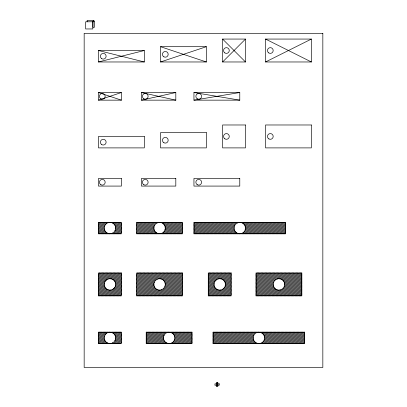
<?xml version="1.0" encoding="UTF-8"?>
<svg xmlns="http://www.w3.org/2000/svg" width="407" height="407" viewBox="0 0 407 407"><rect width="100%" height="100%" fill="white"/><g stroke="black" fill="none" stroke-linecap="round" stroke-linejoin="round"><path stroke-width="0.61" d="M222.593 61.971L245.507 39.062L222.593 39.062L222.593 61.971L245.507 61.971L245.507 39.062M98.484 223.016L99.14 222.359M98.484 224.364L100.488 222.359M98.484 225.717L101.842 222.359M98.484 227.065L103.19 222.359M98.484 228.413L104.538 222.359M98.484 229.767L105.891 222.359M98.484 231.115L107.239 222.359M98.484 232.463L104.431 226.516M98.484 233.816L121.398 233.816L121.398 222.359L98.484 222.359L98.484 233.816L104.212 228.088M99.837 233.816L104.345 229.304M101.185 233.816L104.67 230.331M112.184 222.817L112.642 222.359M102.533 233.816L105.138 231.212M113.065 223.285L113.991 222.359M103.887 233.816L105.728 231.97M113.823 223.875L115.339 222.359M105.235 233.816L106.436 232.616M114.469 224.583L116.692 222.359M106.583 233.816L107.255 233.145M114.998 225.402L118.04 222.359M107.936 233.816L108.206 233.547M115.4 226.353L119.393 222.359M115.634 227.467L120.742 222.359M115.619 228.831L121.398 223.056M111.986 233.816L112.688 233.114M114.967 230.835L121.398 224.405M113.334 233.816L121.398 225.753M114.688 233.816L121.398 227.106M116.036 233.816L121.398 228.454M117.384 233.816L121.398 229.802M118.737 233.816L121.398 231.156M120.085 233.816L121.398 232.504M136.671 223.016L137.327 222.359M136.671 224.364L138.675 222.359M136.671 225.717L140.028 222.359M136.671 227.065L141.377 222.359M136.671 228.413L142.73 222.359M136.671 229.767L144.078 222.359M136.671 231.115L145.426 222.359M136.671 232.463L146.779 222.359M136.671 233.816L182.499 233.816L182.499 222.359L136.671 222.359L136.671 233.816L148.128 222.359M138.024 233.816L149.476 222.359M98.484 274.267L99.796 272.96M139.372 233.816L150.829 222.359M98.484 275.62L101.145 272.96M140.72 233.816L152.177 222.359M98.484 276.969L102.493 272.96M142.074 233.816L153.531 222.359M98.484 278.317L103.846 272.96M143.422 233.816L154.879 222.359M98.484 279.67L105.194 272.96M144.775 233.816L156.227 222.359M98.484 281.018L106.548 272.96M146.123 233.816L154.512 225.427M156.924 223.016L157.58 222.359M98.484 282.366L107.896 272.96M147.471 233.816L153.897 227.391M98.484 283.72L109.244 272.96M148.825 233.816L153.892 228.744M98.484 285.068L110.597 272.96M150.173 233.816L154.136 229.853M161.35 222.639L161.63 222.359M98.484 286.421L111.945 272.96M151.521 233.816L154.538 230.8M162.296 223.041L162.978 222.359M98.484 287.769L113.299 272.96M152.874 233.816L155.072 231.619M163.115 223.575L164.331 222.359M98.484 289.118L104.324 283.277M108.806 278.8L114.647 272.96M154.222 233.816L155.723 232.316M163.812 224.226L165.68 222.359M98.484 290.471L104.223 284.732M110.261 278.693L115.995 272.96M155.576 233.816L156.486 232.906M164.403 224.99L167.028 222.359M98.484 291.819L104.406 285.897M111.421 278.881L117.348 272.96M156.924 233.816L157.372 233.369M164.866 225.875L168.381 222.359M98.484 293.172L104.772 286.884M112.408 279.243L118.696 272.96M165.186 226.903L169.729 222.359M98.484 294.52L105.271 287.734M113.258 279.746L120.045 272.96M165.313 228.129L171.082 222.359M98.484 295.869L121.398 295.869L121.398 272.96L98.484 272.96L98.484 295.869L105.891 288.466M113.991 280.362L121.398 272.96M165.079 229.711L172.431 222.359M99.837 295.869L106.624 289.082M114.611 281.095L121.398 274.308M162.327 233.816L173.779 222.359M101.185 295.869L107.473 289.581M115.11 281.944L121.398 275.656M163.675 233.816L175.132 222.359M102.533 295.869L108.46 289.947M115.476 282.931L121.398 277.009M165.023 233.816L176.48 222.359M103.887 295.869L109.62 290.135M115.659 284.096L121.398 278.357M166.377 233.816L177.834 222.359M105.235 295.869L111.075 290.028M115.557 285.551L121.398 279.711M167.725 233.816L179.182 222.359M106.583 295.869L121.398 281.059M169.073 233.816L180.53 222.359M107.936 295.869L121.398 282.407M170.426 233.816L181.883 222.359M109.285 295.869L121.398 283.76M171.774 233.816L182.499 223.092M110.638 295.869L121.398 285.109M173.128 233.816L182.499 224.445M111.986 295.869L121.398 286.457M174.476 233.816L182.499 225.793M113.334 295.869L121.398 287.81M175.824 233.816L182.499 227.147M114.688 295.869L121.398 289.158M136.671 274.267L137.983 272.96M177.177 233.816L182.499 228.495M116.036 295.869L121.398 290.512M136.671 275.62L139.331 272.96M178.525 233.816L182.499 229.843M117.384 295.869L121.398 291.86M136.671 276.969L140.685 272.96M179.874 233.816L182.499 231.196M118.737 295.869L121.398 293.208M136.671 278.317L142.033 272.96M181.227 233.816L182.499 232.545M120.085 295.869L121.398 294.561M136.671 279.67L143.381 272.96M193.951 223.016L194.607 222.359M136.671 281.018L144.734 272.96M193.951 224.364L195.96 222.359M136.671 282.366L146.082 272.96M193.951 225.717L197.309 222.359M136.671 283.72L147.436 272.96M193.951 227.065L198.657 222.359M136.671 285.068L148.784 272.96M193.951 228.413L200.01 222.359M136.671 286.421L150.132 272.96M193.951 229.767L201.358 222.359M136.671 287.769L151.485 272.96M193.951 231.115L202.711 222.359M136.671 289.118L152.834 272.96M193.951 232.463L204.06 222.359M136.671 290.471L154.182 272.96M193.951 233.816L285.602 233.816L285.602 222.359L193.951 222.359L193.951 233.816L205.408 222.359M136.671 291.819L155.535 272.96M195.304 233.816L206.761 222.359M136.671 293.172L156.883 272.96M196.652 233.816L208.109 222.359M136.671 294.52L158.237 272.96M98.484 332.804L99.14 332.148M198.006 233.816L209.457 222.359M136.671 295.869L182.499 295.869L182.499 272.96L136.671 272.96L136.671 295.869L159.585 272.96M98.484 334.152L100.488 332.148M199.354 233.816L210.811 222.359M138.024 295.869L160.933 272.96M98.484 335.505L101.842 332.148M200.702 233.816L212.159 222.359M98.484 336.854L103.19 332.148M139.372 295.869L162.286 272.96M202.055 233.816L213.512 222.359M140.72 295.869L154.238 282.351M157.524 279.07L163.634 272.96M98.484 338.202L104.538 332.148M203.403 233.816L214.86 222.359M142.074 295.869L153.866 284.076M159.249 278.693L164.983 272.96M98.484 339.555L105.891 332.148M204.757 233.816L216.209 222.359M143.422 295.869L153.932 285.358M160.531 278.764L166.336 272.96M98.484 340.903L107.239 332.148M206.105 233.816L217.562 222.359M98.484 342.256L104.431 336.309M144.775 295.869L154.222 286.421M161.594 279.049L167.684 272.96M207.453 233.816L218.91 222.359M146.123 295.869L154.655 287.337M162.505 279.487L169.037 272.96M98.484 343.605L121.398 343.605L121.398 332.148L98.484 332.148L98.484 343.605L104.212 337.876M208.806 233.816L220.263 222.359M147.471 295.869L155.22 288.125M163.293 280.052L170.385 272.96M99.837 343.605L104.345 339.097M210.154 233.816L221.612 222.359M148.825 295.869L155.896 288.797M163.965 280.728L171.734 272.96M101.185 343.605L104.67 340.12M112.184 332.605L112.642 332.148M211.503 233.816L222.96 222.359M150.173 295.869L156.69 289.357A5.729 5.729 0 0 0 165.313 284.412A5.729 5.729 0 0 0 156.72 279.451A5.729 5.729 0 0 0 156.72 289.377M164.525 281.517L173.087 272.96M102.533 343.605L105.138 341M113.065 333.074L113.991 332.148M212.856 233.816L224.313 222.359M151.521 295.869L157.606 289.789M164.957 282.433L174.435 272.96M103.887 343.605L105.728 341.758M113.823 333.664L115.339 332.148M214.204 233.816L225.661 222.359M152.874 295.869L158.674 290.069M165.242 283.506L175.788 272.96M105.235 343.605L106.436 342.404M114.469 334.371L116.692 332.148M215.557 233.816L227.009 222.359M106.583 343.605L107.255 342.933M114.998 335.19L118.04 332.148M154.222 295.869L159.966 290.13M165.298 284.793L177.137 272.96M216.906 233.816L228.363 222.359M155.576 295.869L161.711 289.733M164.901 286.543L178.485 272.96M107.936 343.605L108.206 343.335M115.4 336.141L119.393 332.148M218.254 233.816L229.711 222.359M156.924 295.869L179.838 272.96M115.634 337.255L120.742 332.148M219.607 233.816L231.064 222.359M158.272 295.869L181.186 272.96M115.619 338.619L121.398 332.845M220.955 233.816L232.412 222.359M111.986 343.605L112.688 342.903M114.967 340.623L121.398 334.193M159.625 295.869L182.499 272.995M222.303 233.816L233.76 222.359M160.974 295.869L182.499 274.349M113.334 343.605L121.398 335.541M223.657 233.816L235.114 222.359M162.327 295.869L182.499 275.697M114.688 343.605L121.398 336.894M225.005 233.816L236.462 222.359M163.675 295.869L182.499 277.05M116.036 343.605L121.398 338.242M226.358 233.816L234.661 225.509M237.2 222.975L237.81 222.359M117.384 343.605L121.398 339.596M165.023 295.869L182.499 278.398M227.706 233.816L234.086 227.437M166.377 295.869L182.499 279.746M118.737 343.605L121.398 340.944M229.055 233.816L234.091 228.78M167.725 295.869L182.499 281.1M120.085 343.605L121.398 342.292M230.408 233.816L234.34 229.884M241.575 222.649L241.865 222.359M169.073 295.869L182.499 282.448M231.756 233.816L234.747 230.825M242.516 223.056L243.213 222.359M170.426 295.869L182.499 283.796M233.109 233.816L235.282 231.639M243.33 223.591L244.561 222.359M171.774 295.869L182.499 285.149M234.457 233.816L235.938 232.336M244.027 224.247L245.914 222.359M173.128 295.869L182.499 286.497M235.806 233.816L236.701 232.921M244.612 225.01L247.263 222.359M174.476 295.869L182.499 287.851M237.159 233.816L237.591 233.384M245.07 225.9L248.616 222.359M175.824 295.869L182.499 289.199M245.39 226.933L249.964 222.359M177.177 295.869L182.499 290.547M245.507 228.169L251.312 222.359M178.525 295.869L182.499 291.9M245.253 229.772L252.666 222.359M179.874 295.869L182.499 293.249M242.557 233.816L254.014 222.359M181.227 295.869L182.499 294.602M243.91 233.816L255.362 222.359M146.22 332.804L146.876 332.148M245.258 233.816L256.715 222.359M146.22 334.152L148.224 332.148M246.606 233.816L258.063 222.359M146.22 335.505L149.573 332.148M247.96 233.816L259.417 222.359M208.272 274.267L209.585 272.96M146.22 336.854L150.926 332.148M249.308 233.816L260.765 222.359M208.272 275.62L210.933 272.96M146.22 338.202L152.274 332.148M250.661 233.816L262.113 222.359M208.272 276.969L212.286 272.96M146.22 339.555L153.622 332.148M252.009 233.816L263.466 222.359M208.272 278.317L213.634 272.96M146.22 340.903L154.975 332.148M253.358 233.816L264.815 222.359M208.272 279.67L214.982 272.96M146.22 342.256L156.324 332.148M254.711 233.816L266.163 222.359M208.272 281.018L216.336 272.96M146.22 343.605L192.043 343.605L192.043 332.148L146.22 332.148L146.22 343.605L157.677 332.148M256.059 233.816L267.516 222.359M208.272 282.366L217.684 272.96M147.568 343.605L159.025 332.148M257.407 233.816L268.864 222.359M208.272 283.72L219.037 272.96M148.921 343.605L160.373 332.148M258.76 233.816L270.217 222.359M208.272 285.068L220.385 272.96M150.269 343.605L161.727 332.148M260.109 233.816L271.566 222.359M208.272 286.421L221.734 272.96M151.618 343.605L163.075 332.148M261.462 233.816L272.914 222.359M208.272 287.769L223.087 272.96M152.971 343.605L164.428 332.148M262.81 233.816L274.267 222.359M208.272 289.118L214.118 283.277M218.595 278.8L224.435 272.96M154.319 343.605L165.776 332.148M264.158 233.816L275.615 222.359M208.272 290.471L214.011 284.732M220.05 278.693L225.783 272.96M155.667 343.605L164.057 335.215M166.468 332.804L167.124 332.148M265.512 233.816L276.969 222.359M208.272 291.819L214.199 285.897M221.215 278.881L227.137 272.96M157.021 343.605L163.446 337.179M266.86 233.816L278.317 222.359M208.272 293.172L214.56 286.884M222.197 279.243L228.485 272.96M158.369 343.605L163.441 338.532M268.208 233.816L279.665 222.359M208.272 294.52L215.059 287.734M223.046 279.746L229.838 272.96M159.722 343.605L163.68 339.642M170.899 332.427L171.174 332.148M269.561 233.816L281.018 222.359M208.272 295.869L231.186 295.869L231.186 272.96L208.272 272.96L208.272 295.869L215.679 288.466M223.779 280.362L231.186 272.96M161.07 343.605L164.087 340.588M171.846 332.829L172.527 332.148M270.909 233.816L282.366 222.359M209.625 295.869L216.412 289.082M224.399 281.095L231.186 274.308M162.418 343.605L164.621 341.407M172.66 333.364L173.875 332.148M272.263 233.816L283.715 222.359M210.974 295.869L217.262 289.581M224.898 281.944L231.186 275.656M163.772 343.605L165.267 342.104M173.362 334.015L175.229 332.148M273.611 233.816L285.068 222.359M212.322 295.869L218.249 289.947M225.264 282.931L231.186 277.009M165.12 343.605L166.031 342.694M173.947 334.778L176.577 332.148M274.959 233.816L285.602 223.173M213.675 295.869L219.409 290.135M225.447 284.096L231.186 278.357M166.473 343.605L166.916 343.157M174.415 335.663L177.925 332.148M276.312 233.816L285.602 224.522M215.023 295.869L220.864 290.028M225.346 285.551L231.186 279.711M174.735 336.691L179.278 332.148M277.66 233.816L285.602 225.875M216.376 295.869L231.186 281.059M174.857 337.917L180.627 332.148M279.014 233.816L285.602 227.223M217.725 295.869L231.186 282.407M174.623 339.499L181.98 332.148M280.362 233.816L285.602 228.576M219.073 295.869L231.186 283.76M171.871 343.605L183.328 332.148M281.71 233.816L285.602 229.924M220.426 295.869L231.186 285.109M173.219 343.605L184.676 332.148M283.063 233.816L285.602 231.273M221.774 295.869L231.186 286.457M174.572 343.605L186.03 332.148M284.412 233.816L285.602 232.626M223.122 295.869L231.186 287.81M175.921 343.605L187.378 332.148M224.476 295.869L231.186 289.158M177.274 343.605L188.726 332.148M225.824 295.869L231.186 290.512M178.622 343.605L190.079 332.148M227.177 295.869L231.186 291.86M179.97 343.605L191.427 332.148M228.525 295.869L231.186 293.208M181.324 343.605L192.043 332.885M229.874 295.869L231.186 294.561M182.672 343.605L192.043 334.233M184.02 343.605L192.043 335.582M185.373 343.605L192.043 336.935M256.008 274.267L257.321 272.96M186.721 343.605L192.043 338.283M256.008 275.62L258.669 272.96M188.075 343.605L192.043 339.631M189.423 343.605L192.043 340.985M256.008 276.969L260.017 272.96M190.771 343.605L192.043 342.333M256.008 278.317L261.37 272.96M256.008 279.67L262.719 272.96M256.008 281.018L264.067 272.96M256.008 282.366L265.42 272.96M256.008 283.72L266.768 272.96M256.008 285.068L268.121 272.96M256.008 286.421L269.47 272.96M256.008 287.769L270.818 272.96M256.008 289.118L272.171 272.96M213.049 332.804L213.7 332.148M256.008 290.471L273.519 272.96M213.049 334.152L215.054 332.148M256.008 291.819L274.867 272.96M213.049 335.505L216.402 332.148M256.008 293.172L276.221 272.96M213.049 336.854L217.75 332.148M256.008 294.52L277.569 272.96M213.049 338.202L219.103 332.148M256.008 295.869L301.831 295.869L301.831 272.96L256.008 272.96L256.008 295.869L278.922 272.96M213.049 339.555L220.452 332.148M257.356 295.869L280.27 272.96M213.049 340.903L221.805 332.148M258.71 295.869L281.619 272.96M213.049 342.256L223.153 332.148M260.058 295.869L273.575 282.351M276.857 279.07L282.972 272.96M213.049 343.605L304.695 343.605L304.695 332.148L213.049 332.148L213.049 343.605L224.501 332.148M261.406 295.869L273.204 284.076M278.581 278.693L284.32 272.96M214.397 343.605L225.854 332.148M262.759 295.869L273.27 285.358M279.863 278.764L285.673 272.96M215.746 343.605L227.203 332.148M264.107 295.869L273.555 286.421M280.927 279.049L287.021 272.96M217.099 343.605L228.556 332.148M265.461 295.869L273.992 287.337M281.842 279.487L288.37 272.96M218.447 343.605L229.904 332.148M266.809 295.869L274.557 288.125M282.631 280.052L289.723 272.96M219.795 343.605L231.252 332.148M268.157 295.869L275.234 288.797M283.303 280.728L291.071 272.96M221.149 343.605L232.606 332.148M269.51 295.869L276.022 289.357M283.862 281.517L292.419 272.96M222.497 343.605L233.954 332.148M270.858 295.869L276.938 289.789M284.295 282.433L293.773 272.96M223.85 343.605L235.302 332.148M272.212 295.869L278.012 290.069M284.574 283.506L295.121 272.96M225.198 343.605L236.655 332.148M273.56 295.869L279.299 290.13M284.635 284.793L296.474 272.96M226.546 343.605L238.003 332.148M274.908 295.869L281.049 289.733M284.239 286.543L297.822 272.96M227.9 343.605L239.357 332.148M276.261 295.869L299.17 272.96M229.248 343.605L240.705 332.148M277.61 295.869L300.524 272.96M230.596 343.605L242.053 332.148M278.958 295.869L301.831 272.995M231.949 343.605L243.406 332.148M280.311 295.869L301.831 274.349M233.297 343.605L244.755 332.148M281.659 295.869L301.831 275.697M234.651 343.605L246.103 332.148M283.013 295.869L301.831 277.05M235.999 343.605L247.456 332.148M284.361 295.869L301.831 278.398M237.347 343.605L248.804 332.148M285.709 295.869L301.831 279.746M238.7 343.605L250.157 332.148M287.062 295.869L301.831 281.1M240.049 343.605L251.506 332.148M288.41 295.869L301.831 282.448M241.402 343.605L252.854 332.148M289.759 295.869L301.831 283.796M242.75 343.605L254.207 332.148M291.112 295.869L301.831 285.149M244.098 343.605L255.555 332.148M292.46 295.869L301.831 286.497M245.452 343.605L253.759 335.297M256.293 332.763L256.909 332.148M293.813 295.869L301.831 287.851M246.8 343.605L253.179 337.225M295.161 295.869L301.831 289.199M248.148 343.605L253.185 338.568M296.51 295.869L301.831 290.547M249.501 343.605L253.434 339.672M260.668 332.438L260.958 332.148M297.863 295.869L301.831 291.9M250.849 343.605L253.841 340.613M261.609 332.845L262.306 332.148M299.211 295.869L301.831 293.249M252.203 343.605L254.375 341.427M262.423 333.384L263.655 332.148M300.564 295.869L301.831 294.602M253.551 343.605L255.031 342.124M263.12 334.035L265.008 332.148M254.899 343.605L255.794 342.709M263.705 334.803L266.356 332.148M256.252 343.605L256.685 343.172M264.168 335.689L267.709 332.148M264.484 336.721L269.058 332.148M264.601 337.958L270.406 332.148M264.347 339.56L271.759 332.148M261.65 343.605L273.107 332.148M263.003 343.605L274.46 332.148M264.352 343.605L275.809 332.148M265.7 343.605L277.157 332.148M267.053 343.605L278.51 332.148M268.401 343.605L279.858 332.148M269.755 343.605L281.206 332.148M271.103 343.605L282.56 332.148M272.451 343.605L283.908 332.148M273.804 343.605L285.261 332.148M275.152 343.605L286.609 332.148M276.501 343.605L287.958 332.148M277.854 343.605L289.311 332.148M279.202 343.605L290.659 332.148M280.555 343.605L292.007 332.148M281.903 343.605L293.361 332.148M283.252 343.605L294.709 332.148M284.605 343.605L296.062 332.148M285.953 343.605L297.41 332.148M287.306 343.605L298.758 332.148M288.655 343.605L300.112 332.148M290.003 343.605L301.46 332.148M291.356 343.605L302.813 332.148M292.704 343.605L304.161 332.148M294.052 343.605L304.695 332.962M295.406 343.605L304.695 334.315M296.754 343.605L304.695 335.663M298.107 343.605L304.695 337.011M299.455 343.605L304.695 338.365M300.804 343.605L304.695 339.713M302.157 343.605L304.695 341.061M303.505 343.605L304.695 342.414M265.552 61.971L311.38 39.062L311.38 61.971L265.552 61.971L265.552 39.062L311.38 39.062M160.541 61.971L206.364 46.698L206.364 61.971L160.541 61.971L160.541 46.698L206.364 46.698M98.484 100.158L121.398 92.521L121.398 100.158L98.484 100.158L98.484 92.521L121.398 92.521M98.484 61.971L144.307 50.514L144.307 61.971L98.484 61.971L98.484 50.514L144.307 50.514M141.448 100.158L175.814 92.521L175.814 100.158L141.448 100.158L141.448 92.521L175.814 92.521M193.951 100.158L239.779 92.521L239.779 100.158L193.951 100.158L193.951 92.521L239.779 92.521M216.387 383.786L217.791 383.786M216.387 385.307L217.791 385.307M193.951 92.521L239.779 100.158M141.448 92.521L175.814 100.158M98.484 50.514L144.307 61.971M160.541 46.698L206.364 61.971M98.484 92.521L121.398 100.158M265.552 39.062L311.38 61.971M222.593 39.062L245.507 61.971M217.816 383.872L217.816 385.22M92.821 21.8L92.821 28.958L85.658 28.958L85.658 21.8L93.651 21.78L93.651 20.35L87.159 20.35L87.159 21.78M94.363 21.067L92.933 21.067L92.933 27.335L94.363 27.335L94.363 21.067M322.837 33.333L84.163 33.333L84.163 367.47L322.837 367.47L322.837 33.333M245.507 124.98L222.593 124.98L222.593 147.894L245.507 147.894L245.507 124.98M311.38 124.98L265.552 124.98L265.552 147.894L311.38 147.894L311.38 124.98M206.364 132.621L160.541 132.621L160.541 147.894L206.364 147.894L206.364 132.621M144.307 136.437L98.484 136.437L98.484 147.894L144.307 147.894L144.307 136.437M121.398 178.444L98.484 178.444L98.484 186.08L121.398 186.08L121.398 178.444M175.814 178.444L141.448 178.444L141.448 186.08L175.814 186.08L175.814 178.444M239.779 178.444L193.951 178.444L193.951 186.08L239.779 186.08L239.779 178.444M217.791 382.443L216.387 382.443L216.387 386.65L217.791 386.65L217.791 382.443M219.225 383.872L214.952 383.872L214.952 385.22L219.225 385.22L219.225 383.872M107.077 342.836A5.729 5.729 0 0 0 115.669 337.876A5.729 5.729 0 0 0 107.077 332.916A5.729 5.729 0 0 0 107.077 342.836M166.27 342.836A5.729 5.729 0 0 0 174.857 337.876A5.729 5.729 0 0 0 166.27 332.916A5.729 5.729 0 0 0 166.27 342.836M256.008 342.836A5.729 5.729 0 0 0 264.601 337.876A5.729 5.729 0 0 0 256.008 332.916A5.729 5.729 0 0 0 256.008 342.836M216.865 289.377A5.729 5.729 0 0 0 225.458 284.412A5.729 5.729 0 0 0 216.865 279.451A5.729 5.729 0 0 0 216.865 289.377M276.058 289.377A5.729 5.729 0 0 0 284.651 284.412A5.729 5.729 0 0 0 276.058 279.451A5.729 5.729 0 0 0 276.058 289.377M107.077 289.377A5.729 5.729 0 0 0 115.669 284.412A5.729 5.729 0 0 0 107.077 279.451A5.729 5.729 0 0 0 107.077 289.377M236.915 233.048A5.729 5.729 0 0 0 245.507 228.088A5.729 5.729 0 0 0 236.915 223.128A5.729 5.729 0 0 0 236.915 233.048M156.374 232.829A5.729 5.729 0 0 0 165.298 228.495A5.729 5.729 0 0 0 157.082 222.934A5.729 5.729 0 0 0 156.374 232.829M107.077 233.048A5.729 5.729 0 0 0 115.669 228.088A5.729 5.729 0 0 0 107.077 223.128A5.729 5.729 0 0 0 107.077 233.048M197.293 184.742A2.864 2.864 0 0 0 201.592 182.265A2.864 2.864 0 0 0 197.293 179.782A2.864 2.864 0 0 0 197.293 184.742M143.834 184.742A2.864 2.864 0 0 0 148.128 182.265A2.864 2.864 0 0 0 143.834 179.782A2.864 2.864 0 0 0 143.834 184.742M100.87 184.742A2.864 2.864 0 0 0 105.169 182.265A2.864 2.864 0 0 0 100.87 179.782A2.864 2.864 0 0 0 100.87 184.742M268.895 138.919A2.864 2.864 0 0 0 273.194 136.437A2.864 2.864 0 0 0 268.895 133.959A2.864 2.864 0 0 0 268.895 138.919M224.806 138.807A2.864 2.864 0 0 0 229.268 136.64A2.864 2.864 0 0 0 225.163 133.862A2.864 2.864 0 0 0 224.806 138.807M163.879 142.735A2.864 2.864 0 0 0 168.177 140.257A2.864 2.864 0 0 0 163.879 137.775A2.864 2.864 0 0 0 163.879 142.735M101.653 144.536A2.864 2.864 0 0 0 106.115 142.369A2.864 2.864 0 0 0 102.004 139.591A2.864 2.864 0 0 0 101.653 144.536M197.293 98.82A2.864 2.864 0 0 0 201.592 96.342A2.864 2.864 0 0 0 197.293 93.859A2.864 2.864 0 0 0 197.293 98.82M143.834 98.82A2.864 2.864 0 0 0 148.128 96.342A2.864 2.864 0 0 0 143.834 93.859A2.864 2.864 0 0 0 143.834 98.82M100.87 98.82A2.864 2.864 0 0 0 105.169 96.342A2.864 2.864 0 0 0 100.87 93.859A2.864 2.864 0 0 0 100.87 98.82M268.722 52.89A2.864 2.864 0 0 0 273.183 50.722A2.864 2.864 0 0 0 269.078 47.94A2.864 2.864 0 0 0 268.722 52.89M224.806 52.89A2.864 2.864 0 0 0 229.268 50.722A2.864 2.864 0 0 0 225.163 47.94A2.864 2.864 0 0 0 224.806 52.89M163.879 56.817A2.864 2.864 0 0 0 168.177 54.335A2.864 2.864 0 0 0 163.879 51.852A2.864 2.864 0 0 0 163.879 56.817M101.653 58.613A2.864 2.864 0 0 0 106.115 56.446A2.864 2.864 0 0 0 102.004 53.668A2.864 2.864 0 0 0 101.653 58.613"/></g></svg>
